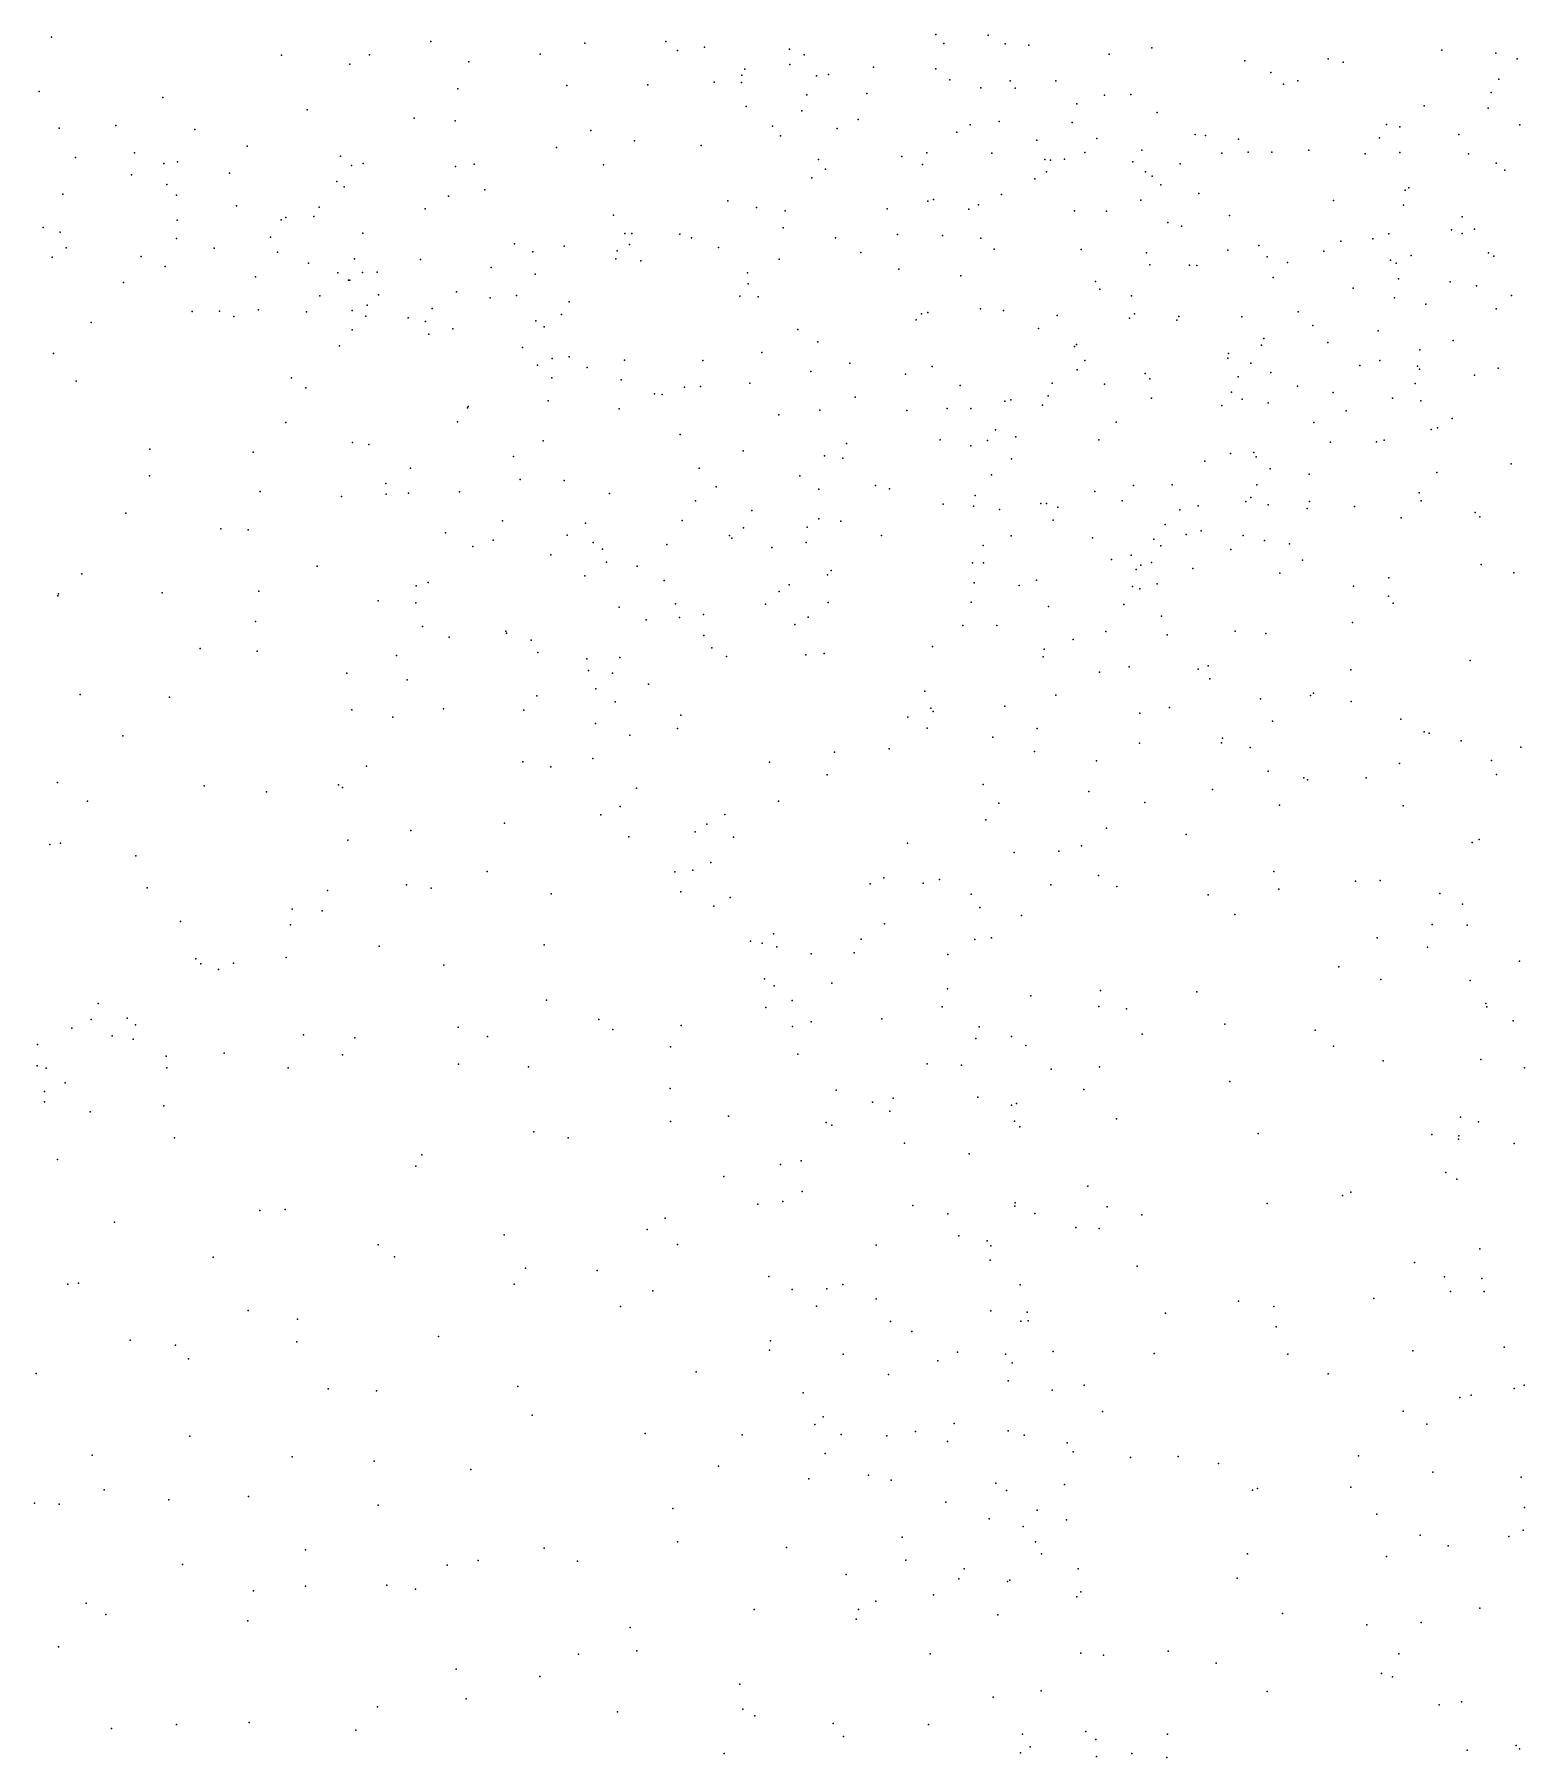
# Model space of a CAD drawing. Header units: metres. Extents: x -25 to 25, y -27.7 to 27.8.
# Drawn here: x -11.267 to -8.986, y -18.521 to -15.882 of the extents above; entities that cross this region are included whole.
import ezdxf

# ---------------------------------------------------------------- set-up
doc = ezdxf.new("R2010")
doc.units = ezdxf.units.M

msp = doc.modelspace()

# ---------------------------------------------------------------- linework, layer by layer
for p in [(-9.8873, -15.8823, 6.4389), (-9.8073, -15.8833, -10.9171), (-11.241, -15.8863, 8.802), (-10.6603, -15.8933, 11.9387), (-10.4247, -15.8958, -1.8807), (-10.3008, -15.8929, -11.627), (-10.2829, -15.907, 12.5833), (-10.2412, -15.9019, 8.7202), (-10.1112, -15.9048, -1.7576), (-9.875, -15.8963, 8.181), (-9.7811, -15.8967, -10.5882), (-9.7448, -15.8987, 8.461), (-9.5562, -15.9028, 14.4059), (-9.1123, -15.9065, -7.8312), (-9.0295, -15.9111, -8.3509), (-10.8889, -15.914, 3.6916), (-10.7844, -15.9279, -3.822), (-10.7545, -15.9134, 11.5078), (-10.6021, -15.9241, -1.9551), (-10.4929, -15.9127, 12.3364), (-10.1797, -15.9354, 12.8991), (-10.1105, -15.9281, 7.9334), (-10.0889, -15.9137, 3.5134), (-9.9827, -15.9326, 6.908), (-9.8871, -15.9349, 6.7307), (-9.6217, -15.9127, -10.1512), (-9.4139, -15.9229, -4.1392), (-9.2866, -15.9196, 14.5053), (-9.2634, -15.9248, -4.3552), (-8.9973, -15.9194, -7.6419), (-10.452, -15.9605, 3.705), (-10.328, -15.9594, -3.7975), (-10.2267, -15.9553, 7.6703), (-10.1849, -15.956, 13.1341), (-10.184, -15.9444, 13.3333), (-10.0697, -15.9455, -11.4403), (-10.0516, -15.9436, -3.7731), (-9.8659, -15.9518, 8.8765), (-9.8185, -15.9638, -3.8455), (-9.7735, -15.9531, -1.5888), (-9.7658, -15.9643, -10.4095), (-9.7035, -15.9534, 6.3277), (-9.3741, -15.9404, 2.8734), (-9.3549, -15.9586, -1.6822), (-9.3331, -15.9532, 6.0512), (-9.0249, -15.9508, 5.7963), (-11.2599, -15.9699, -3.7559), (-11.0708, -15.9787, 11.2812), (-10.6192, -15.9656, 12.1494), (-10.0846, -15.9747, 7.1659), (-9.9927, -15.9728, -1.6423), (-9.6711, -15.9884, 8.6027), (-9.6291, -15.9752, 3.1333), (-9.5886, -15.9742, -4.0097), (-9.1393, -15.9915, -8.1676), (-9.0371, -15.9711, -2.0064), (-10.8498, -15.9977, -4.0015), (-10.6858, -16.0106, 3.6626), (-10.6229, -16.0146, 8.6235), (-10.1776, -15.9928, 13.5042), (-10.0921, -15.9993, 13.9417), (-10.0063, -16.0125, 3.3865), (-9.7903, -16.0155, 6.8731), (-9.6783, -16.0172, 6.5799), (-9.5482, -16.002, 6.3143), (-9.0416, -15.995, 14.6049), (-11.2295, -16.0257, 9.1967), (-11.1426, -16.0215, -4.065), (-11.0216, -16.0277, 8.7427), (-10.4152, -16.0295, -11.7178), (-10.1374, -16.023, 13.7929), (-10.1249, -16.0375, 7.342), (-10.0382, -16.0264, 9.0013), (-9.8551, -16.0317, 8.0488), (-9.8345, -16.0206, 9.0558), (-9.7323, -16.0444, 14.2999), (-9.6405, -16.0416, 8.9126), (-9.4903, -16.0353, 3.1005), (-9.4743, -16.0368, -9.7531), (-9.4237, -16.0427, 14.3856), (-9.2078, -16.0404, -7.8126), (-9.1973, -16.0202, -4.5688), (-9.1766, -16.024, -9.159), (-9.0862, -16.0356, -4.7458), (-8.9931, -16.0208, -8.8257), (-11.2043, -16.0705, 3.3819), (-11.1143, -16.0634, 9.5835), (-10.9416, -16.0536, -4.2199), (-10.7988, -16.0686, 8.6838), (-10.4679, -16.0556, -3.9237), (-10.3484, -16.0451, -1.8198), (-10.2463, -16.0522, -11.6117), (-9.939, -16.0694, 14.1079), (-9.9011, -16.0637, -11.2068), (-9.8012, -16.0639, -10.5346), (-9.6588, -16.063, -10.1578), (-9.5716, -16.0597, -9.9832), (-9.4492, -16.064, -4.2728), (-9.409, -16.0626, 6.2881), (-9.3725, -16.0624, -9.407), (-9.3162, -16.0597, -4.4586), (-9.2298, -16.0652, -1.845), (-9.1765, -16.0632, 2.8048), (-9.0715, -16.0651, -8.9797), (-11.1188, -16.0971, -4.3698), (-11.0691, -16.0797, 10.0061), (-11.0483, -16.0772, 3.4658), (-10.9686, -16.0946, 9.8306), (-10.7818, -16.083, 11.4433), (-10.7642, -16.0799, 11.6383), (-10.6224, -16.0844, -2.014), (-10.5943, -16.0811, -11.7394), (-10.396, -16.0818, 12.5369), (-10.067, -16.0736, -3.8926), (-10.056, -16.0887, 7.75), (-9.9077, -16.0815, 9.3656), (-9.7205, -16.0739, 3.2491), (-9.7179, -16.0925, 9.5082), (-9.7116, -16.075, 8.1847), (-9.6903, -16.0735, 9.2755), (-9.5857, -16.0776, -4.1366), (-9.566, -16.0928, 6.7289), (-9.5132, -16.0804, 6.5596), (-9.029, -16.0794, -8.3843), (-9.016, -16.0902, 2.569), (-11.0648, -16.1119, 11.1721), (-10.8042, -16.1074, 3.5671), (-10.793, -16.1159, -4.2256), (-10.5779, -16.1203, 12.3124), (-10.0769, -16.1019, 7.5806), (-9.7356, -16.1034, -4.0293), (-9.5558, -16.0995, 9.1712), (-9.5425, -16.1127, 8.6656), (-9.1687, -16.1207, 6.0609), (-9.1629, -16.117, -7.5907), (-11.224, -16.1271, 10.2392), (-11.0498, -16.1283, -2.0751), (-10.9581, -16.1447, -4.5333), (-10.8313, -16.1469, -2.0834), (-10.6693, -16.1495, 8.7686), (-10.6334, -16.1302, 3.5779), (-10.2059, -16.1369, 13.0134), (-10.162, -16.1473, 13.4164), (-9.9618, -16.1491, -3.9866), (-9.8993, -16.1378, 9.7754), (-9.8906, -16.1349, 3.3524), (-9.8367, -16.15, -1.5804), (-9.822, -16.143, -10.7805), (-9.7866, -16.1275, -10.367), (-9.5735, -16.1361, 8.4541), (-9.4843, -16.1257, 8.9475), (-9.2785, -16.1368, -7.6908), (-9.1712, -16.1436, 14.3655), (-11.049, -16.1669, -4.8856), (-10.8894, -16.1661, 9.7121), (-10.8825, -16.1628, 11.1922), (-10.8395, -16.161, -4.4291), (-10.3808, -16.1589, 8.89), (-10.1178, -16.1525, 13.6657), (-9.6749, -16.1522, -1.5265), (-9.6259, -16.1528, 14.2744), (-9.5318, -16.1703, 6.9523), (-9.511, -16.176, 3.2289), (-9.4376, -16.1594, 6.806), (-9.0814, -16.1616, -7.0374), (-11.2542, -16.1777, 10.8962), (-11.2279, -16.1853, -4.518), (-11.0499, -16.1947, 9.3286), (-10.9059, -16.1925, -4.7704), (-10.7646, -16.1866, 10.0758), (-10.3634, -16.1873, 3.4687), (-10.3525, -16.187, -1.8842), (-10.2789, -16.1879, 12.7767), (-10.2612, -16.1937, 9.0791), (-10.1208, -16.1787, -3.9987), (-10.041, -16.1937, 13.8322), (-9.946, -16.1887, 7.4666), (-9.877, -16.1902, 7.8452), (-9.8185, -16.1942, 7.2685), (-9.2671, -16.1989, 6.442), (-9.2183, -16.1955, -7.4333), (-9.1936, -16.1874, -4.8517), (-9.0975, -16.1815, -5.0289), (-9.0812, -16.1869, -2.0452), (-9.0624, -16.1804, -5.1836), (-11.2403, -16.2232, -5.5145), (-11.2187, -16.2093, -5.3338), (-11.104, -16.2224, 10.3552), (-10.9924, -16.2095, -5.0648), (-10.8953, -16.2159, -4.9253), (-10.7772, -16.2257, -4.6638), (-10.6763, -16.2271, 9.6796), (-10.5324, -16.2031, 9.9989), (-10.5042, -16.2153, 9.7744), (-10.4565, -16.2065, -11.6941), (-10.3773, -16.2261, 10.1243), (-10.3749, -16.2135, 9.6871), (-10.3564, -16.2039, 9.9441), (-10.3388, -16.229, -4.0742), (-10.2201, -16.2087, 9.4179), (-10.1271, -16.2262, -11.4779), (-10.0019, -16.2162, -11.3227), (-9.7979, -16.211, -4.1445), (-9.6647, -16.2117, 7.1686), (-9.5646, -16.2166, 9.7021), (-9.4403, -16.2127, 9.3285), (-9.3927, -16.2056, -4.6254), (-9.3799, -16.223, -7.5664), (-9.2933, -16.214, -1.766), (-9.1908, -16.2282, -9.0484), (-9.1593, -16.2208, 6.2288), (-9.0408, -16.2166, -8.7475), (-9.0327, -16.2218, -8.5353), (-11.0673, -16.2379, 10.9458), (-10.9288, -16.2535, 9.1532), (-10.8475, -16.2325, 8.9457), (-10.803, -16.2472, 10.3152), (-10.765, -16.2467, -11.7049), (-10.7428, -16.2461, 11.3413), (-10.5678, -16.2391, 10.2546), (-10.5006, -16.2492, 9.5887), (-10.1755, -16.2475, -1.8099), (-9.9438, -16.2416, 10.0654), (-9.8488, -16.252, -10.6303), (-9.5593, -16.2352, -9.8831), (-9.4989, -16.2356, -1.5578), (-9.4873, -16.2361, 8.546), (-9.3705, -16.2547, 14.2686), (-9.3488, -16.2315, 8.8367), (-9.1824, -16.2327, -8.2399), (-11.1311, -16.2623, 10.7681), (-10.7867, -16.2585, 11.7442), (-10.7845, -16.2587, 11.0968), (-10.7405, -16.2813, 12.0773), (-10.6211, -16.2766, 12.2891), (-10.5291, -16.2819, -2.0286), (-10.1743, -16.2643, 3.385), (-9.6425, -16.2605, -10.0618), (-9.636, -16.2722, -7.7149), (-9.2483, -16.2711, 3.1191), (-9.1788, -16.2566, 6.5826), (-9.0997, -16.2611, -6.8168), (-9.0593, -16.2671, -5.5239), (-9.0058, -16.282, -5.681), (-11.0257, -16.3065, 10.5678), (-10.9839, -16.3063, -2.1139), (-10.9245, -16.3039, -5.2609), (-10.8507, -16.3071, 9.3138), (-10.8306, -16.2828, 9.4734), (-10.7808, -16.3053, 11.8929), (-10.7579, -16.2971, 11.5617), (-10.6586, -16.3022, 10.483), (-10.5698, -16.2859, 8.9938), (-10.4484, -16.2918, -4.2351), (-10.1872, -16.283, 13.0786), (-10.1594, -16.284, 13.2622), (-9.8996, -16.3079, 3.3641), (-9.8186, -16.3023, 14.0217), (-9.7836, -16.3049, 7.7852), (-9.5877, -16.2826, -4.5494), (-9.3325, -16.3072, -4.9277), (-9.185, -16.2855, -5.1891), (-9.1368, -16.2954, 6.7333), (-9.0294, -16.3026, 6.1927), (-11.1805, -16.3233, -5.6763), (-10.9622, -16.314, 10.7802), (-10.7599, -16.3135, -2.1037), (-10.6951, -16.3161, 10.9475), (-10.6687, -16.322, 11.1939), (-10.6267, -16.3331, 10.7751), (-10.4996, -16.3208, 9.1468), (-10.4867, -16.3299, 10.5981), (-10.4605, -16.3113, 9.39), (-10.0987, -16.334, 10.3115), (-9.9173, -16.3195, 13.859), (-9.9091, -16.31, -11.0077), (-9.73, -16.3324, -4.4672), (-9.7014, -16.3126, 8.0518), (-9.5909, -16.3166, 10.0046), (-9.5829, -16.3104, 3.3265), (-9.5183, -16.3198, -8.0115), (-9.5153, -16.3143, -9.7299), (-9.4184, -16.315, -7.2829), (-9.3097, -16.3282, 9.2856), (-10.8, -16.3592, -5.1795), (-10.7811, -16.3348, 3.4955), (-10.6634, -16.3413, 9.362), (-10.0679, -16.3531, 13.4813), (-9.6751, -16.3602, -1.6719), (-9.6718, -16.3569, -7.565), (-9.3886, -16.3579, -1.701), (-9.3851, -16.3478, -7.0697), (-9.2871, -16.3541, -6.9029), (-9.2099, -16.3362, 6.9623), (-9.0953, -16.3511, 14.1513), (-11.2381, -16.3709, 3.4005), (-10.5201, -16.3615, 12.4223), (-10.4748, -16.3786, -4.5866), (-10.4488, -16.3762, -11.607), (-10.3639, -16.3809, -4.3841), (-10.2439, -16.3817, 10.6134), (-10.1534, -16.3692, -4.2599), (-10.0188, -16.3857, -1.8671), (-9.6588, -16.3814, -7.3934), (-9.4403, -16.3779, 9.8972), (-9.4393, -16.3708, 7.1655), (-9.405, -16.3857, -9.2114), (-9.2075, -16.3818, -5.471), (-9.1461, -16.3655, -8.7854), (-11.2036, -16.4135, -11.514), (-10.8736, -16.408, -11.5874), (-10.4971, -16.3889, 11.0198), (-10.4751, -16.4084, 3.4496), (-10.421, -16.3921, -2.0148), (-10.3691, -16.4114, 10.879), (-10.0785, -16.3987, 10.516), (-9.9338, -16.4026, -4.4814), (-9.8928, -16.3908, 10.3364), (-9.6707, -16.3958, -4.8221), (-9.5667, -16.4017, -7.1308), (-9.5597, -16.4095, -4.9359), (-9.4245, -16.4067, 3.3011), (-9.3741, -16.4001, 14.1212), (-9.238, -16.3891, -8.9071), (-9.1497, -16.3904, 3.1093), (-9.1468, -16.3947, -8.6295), (-9.0624, -16.4041, 6.9512), (-9.0263, -16.3934, -5.8447), (-10.8517, -16.4237, -5.4307), (-10.3177, -16.4325, 3.4156), (-10.3061, -16.4338, 12.816), (-10.2719, -16.4226, -4.5268), (-10.2475, -16.4214, 12.9626), (-10.1718, -16.4164, 13.1565), (-10.0108, -16.4377, -4.6799), (-9.8497, -16.4199, -4.7152), (-9.7152, -16.4359, 7.9155), (-9.709, -16.4164, 7.56), (-9.6288, -16.4177, 7.4007), (-9.5568, -16.4392, 14.0294), (-9.4343, -16.43, 10.0449), (-9.3335, -16.4211, 9.5353), (-9.2786, -16.4308, 3.2291), (-9.188, -16.4391, -1.9122), (-9.1532, -16.417, -6.667), (-10.6045, -16.4539, 11.2688), (-10.6032, -16.452, 12.2956), (-10.4806, -16.4434, -5.0141), (-10.3722, -16.4559, 12.6502), (-10.1274, -16.4647, -11.2975), (-10.0649, -16.4578, 13.3578), (-9.9317, -16.4582, -4.8715), (-9.8697, -16.4549, 10.5426), (-9.8334, -16.4552, -1.868), (-9.7817, -16.4439, -7.1976), (-9.7724, -16.4419, 13.8659), (-9.7238, -16.4498, 7.7477), (-9.4494, -16.4506, -5.2185), (-9.4179, -16.4406, -8.1926), (-9.3784, -16.4464, 8.5978), (-9.2589, -16.4589, -8.4013), (-9.1444, -16.4436, -5.7147), (-10.8826, -16.4765, -5.6115), (-10.6195, -16.4757, 3.4971), (-9.7958, -16.4878, -10.1833), (-9.6112, -16.4763, 10.4001), (-9.3083, -16.4766, 9.6951), (-9.1285, -16.4873, -6.5292), (-9.119, -16.4849, 8.9625), (-9.0966, -16.4706, 14.0245), (-11.0905, -16.5175, -11.4684), (-10.7802, -16.5072, 3.5149), (-10.7555, -16.5105, 11.9471), (-10.4882, -16.5045, -5.1674), (-10.2788, -16.4951, -5.0137), (-10.0238, -16.5085, -10.9531), (-9.8804, -16.5029, 13.5921), (-9.8336, -16.5121, -7.0102), (-9.8081, -16.5044, -7.5255), (-9.7648, -16.4985, -7.771), (-9.6374, -16.5031, -5.1313), (-9.2829, -16.5069, 9.8596), (-9.2125, -16.5062, 9.4579), (-9.2006, -16.5034, 7.126), (-10.9322, -16.5221, -11.4982), (-10.5338, -16.5285, -2.0891), (-10.182, -16.5199, 10.8878), (-10.0574, -16.5274, -5.0314), (-10.0296, -16.5314, -10.7787), (-9.7713, -16.5323, 3.3891), (-9.4755, -16.5357, -6.6877), (-9.4361, -16.5243, -9.1491), (-9.4001, -16.5225, 13.9745), (-9.3966, -16.5292, -8.3297), (-9.0061, -16.5398, 3.0446), (-11.0913, -16.5584, 3.4828), (-10.7292, -16.57, -11.4735), (-10.6913, -16.5463, -2.1101), (-10.5235, -16.5638, -5.3269), (-10.4563, -16.5654, 11.182), (-10.2495, -16.5467, -2.0418), (-10.0956, -16.5584, 3.3856), (-9.802, -16.5566, -6.7801), (-9.5251, -16.572, -5.3902), (-9.3958, -16.5719, 10.2843), (-9.3752, -16.5477, -5.588), (-9.3154, -16.5559, -8.5663), (-9.1202, -16.5533, -5.9743), (-10.9218, -16.5825, 3.5175), (-10.7973, -16.5899, -5.749), (-10.7288, -16.5862, 11.7001), (-10.6945, -16.5847, 12.0699), (-10.6165, -16.5828, 11.4041), (-10.3866, -16.5852, -11.408), (-10.255, -16.5963, 3.4107), (-10.2235, -16.575, -5.1517), (-10.0663, -16.5785, -10.5407), (-9.9795, -16.5731, -6.8177), (-9.9579, -16.5783, -10.3049), (-9.827, -16.5885, -5.2034), (-9.6437, -16.5825, -6.655), (-9.602, -16.5965, -9.9054), (-9.5844, -16.573, -1.8223), (-9.4125, -16.5978, 8.4932), (-9.4047, -16.5916, -8.8002), (-9.3149, -16.5977, -5.7887), (-9.1469, -16.5843, 3.1853), (-9.1439, -16.5968, -6.2034), (-11.1272, -16.6156, -2.1116), (-10.1689, -16.6112, -6.7407), (-10.0665, -16.6243, -5.2622), (-9.8761, -16.6016, -7.3288), (-9.8293, -16.6048, -6.6027), (-9.7898, -16.61, -7.6407), (-9.7263, -16.6008, -10.0683), (-9.7178, -16.6007, -7.9025), (-9.7005, -16.6063, -1.9269), (-9.5135, -16.6102, -9.6684), (-9.4855, -16.604, -9.4787), (-9.3785, -16.6026, -6.5089), (-9.3186, -16.6084, 7.2499), (-9.2462, -16.605, 10.0901), (-9.1747, -16.6228, 8.785), (-9.0615, -16.6143, 9.5118), (-9.0542, -16.6213, -1.969), (-10.9821, -16.6394, -11.3793), (-10.94, -16.6411, -5.787), (-10.6381, -16.6457, -5.8396), (-10.5506, -16.6271, -5.5739), (-10.4516, -16.649, -6.4504), (-10.4236, -16.631, -5.4371), (-10.2756, -16.6267, -6.5476), (-10.2032, -16.6496, -11.1171), (-10.1819, -16.6379, -6.3844), (-10.0844, -16.6368, 10.9955), (-10.0325, -16.6277, -6.4887), (-9.9706, -16.6497, -7.1839), (-9.7716, -16.6499, 10.8645), (-9.7077, -16.6263, -5.3783), (-9.536, -16.6328, 10.5988), (-9.504, -16.6483, 13.7326), (-9.481, -16.6424, -5.7645), (-9.4167, -16.6494, 10.4335), (-10.5962, -16.6663, -6.0469), (-10.5648, -16.6567, -11.3828), (-10.4118, -16.6604, -2.0919), (-10.3975, -16.6706, 12.5874), (-10.2993, -16.6635, -6.2349), (-10.1997, -16.6535, 13.0896), (-10.1384, -16.6678, -10.7599), (-10.0855, -16.6606, -2.0779), (-9.8148, -16.665, -6.3261), (-9.6475, -16.653, 7.8102), (-9.5533, -16.6555, -6.4025), (-9.5426, -16.6656, -9.0036), (-9.4356, -16.6711, 7.4073), (-9.384, -16.6575, -5.946), (-9.3459, -16.6626, -6.2076), (-10.8343, -16.6965, -11.3419), (-10.4766, -16.6795, 12.4042), (-10.3915, -16.6907, -5.962), (-10.3443, -16.6964, -5.7594), (-10.0476, -16.7032, -5.5532), (-9.8309, -16.6915, -5.5791), (-9.8143, -16.6917, 13.4842), (-9.6181, -16.6864, 13.6145), (-9.5881, -16.6796, -8.3678), (-9.5802, -16.7016, -5.9443), (-9.5733, -16.6949, -6.1473), (-9.557, -16.6911, 10.754), (-9.4935, -16.7003, 8.3264), (-9.3257, -16.6876, 3.3078), (-9.0524, -16.6939, 8.9203), (-11.195, -16.7082, -11.269), (-10.6829, -16.7269, 11.7949), (-10.6644, -16.7216, 11.9597), (-10.4244, -16.7112, -6.7445), (-10.303, -16.7185, -6.8757), (-10.1115, -16.725, -5.9893), (-10.0531, -16.7101, 3.3914), (-9.8286, -16.7219, -6.0622), (-9.7597, -16.7263, -5.8192), (-9.7331, -16.7179, 3.3842), (-9.586, -16.728, -1.9454), (-9.5485, -16.7236, 3.3707), (-9.3603, -16.7073, 13.6922), (-9.2478, -16.7272, -1.8348), (-9.1936, -16.7143, 13.6864), (-9.0024, -16.707, 9.8819), (-11.2315, -16.7418, 3.4888), (-11.2307, -16.7392, -2.0827), (-11.0719, -16.7376, -5.7498), (-10.9237, -16.7348, -2.1138), (-10.7411, -16.7497, -6.1017), (-10.6832, -16.7528, -11.2681), (-10.2856, -16.7543, -10.9572), (-10.1478, -16.7548, -10.3946), (-10.127, -16.7355, -5.7805), (-10.0519, -16.7525, 11.1099), (-9.833, -16.7519, -10.1183), (-9.5995, -16.7555, 7.9525), (-9.5746, -16.7314, -9.8025), (-9.1942, -16.7423, 10.1794), (-9.1869, -16.7535, 3.2204), (-10.9289, -16.7815, 3.559), (-10.372, -16.7593, -11.1189), (-10.3309, -16.7787, 12.8893), (-10.2799, -16.7754, -10.7802), (-10.2427, -16.7704, 3.422), (-10.0826, -16.7747, 13.2199), (-9.7146, -16.7583, -8.0841), (-9.5418, -16.7734, -9.1907), (-9.249, -16.783, 10.318), (-10.6734, -16.7892, 3.5472), (-10.6322, -16.8052, -6.4617), (-10.5458, -16.7963, 12.1124), (-10.5448, -16.799, -6.6675), (-10.2426, -16.8029, 13.0362), (-10.1033, -16.7861, -7.0908), (-9.8459, -16.7874, -7.4555), (-9.7937, -16.7875, -2.0713), (-9.677, -16.809, -8.6451), (-9.6267, -16.7965, -8.8271), (-9.533, -16.8018, 8.1098), (-9.4287, -16.796, 10.7305), (-9.3817, -16.7998, -1.8896), (-11.0136, -16.8226, -11.1563), (-10.9261, -16.8268, -5.9077), (-10.713, -16.8334, -2.1077), (-10.5066, -16.8099, -2.1149), (-10.4966, -16.8286, 3.5057), (-10.2302, -16.8218, -2.1216), (-10.2077, -16.8348, 11.2746), (-10.086, -16.8325, -10.2562), (-10.0583, -16.8304, -2.121), (-9.8921, -16.8195, 11.1311), (-9.723, -16.8355, -8.3269), (-9.7212, -16.8235, 11.0709), (-10.7889, -16.8604, -11.0729), (-10.4217, -16.8383, -10.9541), (-10.4189, -16.8565, 12.3018), (-10.3824, -16.8603, -6.8966), (-10.371, -16.8363, 12.7015), (-9.6367, -16.8588, -2.0525), (-9.5912, -16.8507, -9.0454), (-9.4854, -16.8541, 10.911), (-9.4703, -16.8492, 13.5484), (-9.2516, -16.8556, 13.5566), (-9.0691, -16.8411, 7.2778), (-10.6965, -16.8705, -6.3203), (-10.4076, -16.8845, -10.6055), (-10.3271, -16.8773, -10.4533), (-9.9041, -16.888, 3.3864), (-9.4674, -16.8692, 8.2358), (-11.1973, -16.8931, 3.5639), (-11.0603, -16.8974, -2.0765), (-10.6411, -16.915, -6.6338), (-10.4983, -16.8951, 11.6386), (-10.3783, -16.9042, 12.558), (-9.8949, -16.9143, 13.3719), (-9.7814, -16.9111, -8.4672), (-9.7034, -16.8944, 13.4821), (-9.5296, -16.9129, -9.3863), (-9.3899, -16.8998, 7.5374), (-9.3136, -16.8945, 8.4809), (-9.3089, -16.891, 10.6598), (-9.2511, -16.904, 10.5044), (-10.7815, -16.9165, -6.1641), (-10.7188, -16.9281, -10.8941), (-10.5182, -16.9171, 11.8282), (-10.4084, -16.9378, 12.1637), (-10.2776, -16.9249, 11.437), (-9.93, -16.9278, -7.3288), (-9.8913, -16.9193, -2.1297), (-9.5748, -16.9215, -9.6952), (-9.3715, -16.9342, 3.297), (-9.1752, -16.9308, -1.9403), (-11.1319, -16.9564, -10.9456), (-10.3558, -16.9555, 12.4109), (-10.2826, -16.9451, -7.0166), (-9.9005, -16.9448, 11.2424), (-9.7998, -16.9586, -7.5477), (-9.7322, -16.945, -7.8796), (-9.5753, -16.9679, 3.3521), (-9.4499, -16.9674, 8.0467), (-9.4481, -16.9602, 7.7703), (-9.1394, -16.9503, 8.7077), (-9.1316, -16.9524, 3.1722), (-9.083, -16.964, 10.2897), (-10.4122, -16.9911, 11.9471), (-10.0424, -16.9814, -7.2257), (-9.9585, -16.9765, -10.1303), (-9.7362, -16.9805, -8.8205), (-9.6414, -16.9945, -2.1297), (-9.4059, -16.9743, -2.0417), (-9.0366, -16.994, 7.3988), (-8.9914, -16.9739, 13.4535), (-10.7587, -17.0031, -2.0789), (-10.5195, -16.9962, -2.1121), (-10.4766, -17.0037, -6.9242), (-10.142, -16.997, 13.1431), (-10.0538, -17.016, 11.392), (-9.3781, -17.0108, 13.498), (-9.1772, -16.9988, 7.4707), (-9.0286, -17.0159, 3.0695), (-11.2319, -17.028, -2.0046), (-11.0075, -17.0332, -10.8527), (-10.9121, -17.0421, -5.9887), (-10.802, -17.0313, 3.5977), (-10.7958, -17.0355, -6.2898), (-10.3457, -17.0365, 11.8145), (-9.8148, -17.0311, -10.0016), (-9.653, -17.0419, -8.9934), (-9.4637, -17.0389, 11.0369), (-9.3237, -17.021, 7.6316), (-9.3182, -17.0238, 8.3264), (-9.2285, -17.021, 8.523), (-11.186, -17.0565, 3.6043), (-10.3704, -17.0648, -2.1232), (-10.1279, -17.0566, 11.5292), (-9.7905, -17.0598, 13.3983), (-9.5672, -17.0583, -9.2765), (-9.3611, -17.0626, 8.1378), (-9.1716, -17.0637, 10.794), (-10.5477, -17.0903, -10.5107), (-10.4, -17.0772, -10.3735), (-10.2376, -17.0918, 12.9761), (-10.2103, -17.0767, 11.6953), (-9.8107, -17.0853, -8.3492), (-9.626, -17.0979, 13.4449), (-11.2439, -17.1231, -10.873), (-11.2272, -17.1207, -5.6861), (-10.7874, -17.1164, -6.5128), (-10.6911, -17.1016, -6.8139), (-10.3574, -17.1113, 3.5194), (-10.2555, -17.1033, 12.1342), (-10.197, -17.1116, -10.2184), (-9.9304, -17.121, -7.3287), (-9.6643, -17.1251, -9.7889), (-9.504, -17.1075, -2.1757), (-9.0658, -17.1197, -2.0783), (-9.0554, -17.1153, 10.6848), (-11.1123, -17.1402, -1.9808), (-10.2319, -17.1504, -2.1341), (-9.7671, -17.1352, -7.5639), (-9.699, -17.1331, 11.2035), (-10.5744, -17.1642, -6.9827), (-10.2869, -17.1647, 12.5527), (-10.2592, -17.1622, 12.3512), (-9.967, -17.1738, -10.0713), (-9.8818, -17.1766, -2.2141), (-9.638, -17.1706, -9.1099), (-9.3694, -17.1643, 11.0117), (-9.2445, -17.1791, 8.2033), (-9.2068, -17.1782, 8.3654), (-11.0946, -17.1893, -10.8023), (-10.8188, -17.1935, -6.7642), (-10.6978, -17.1847, 3.6063), (-10.6601, -17.1898, -2.0434), (-10.4763, -17.1984, 3.5731), (-10.2776, -17.1955, -7.1222), (-10.202, -17.204, 3.5277), (-9.9875, -17.1832, 13.2086), (-9.9068, -17.1822, 11.362), (-9.833, -17.1988, -8.7599), (-9.7111, -17.1845, -8.035), (-9.61, -17.1872, -9.6501), (-9.47, -17.2, 3.316), (-9.3619, -17.1914, -2.2032), (-9.1157, -17.1978, 3.0684), (-10.8729, -17.2217, -6.6107), (-10.8266, -17.2244, -10.6699), (-10.2269, -17.2172, 12.8323), (-9.8197, -17.2192, 13.2961), (-9.756, -17.2318, -9.8699), (-9.4293, -17.2303, 13.3847), (-9.0806, -17.2143, 10.8571), (-11.0437, -17.2409, 3.6419), (-10.8752, -17.246, -1.9484), (-9.9658, -17.2442, 3.5141), (-9.1273, -17.2455, 13.3383), (-9.0734, -17.2465, 8.6255), (-10.7393, -17.2788, -7.0436), (-10.4868, -17.2765, -7.1046), (-10.1709, -17.2709, -10.2061), (-10.1533, -17.274, 12.171), (-10.1357, -17.2597, 12.9727), (-10.1308, -17.2794, 12.0081), (-10.0014, -17.2679, -7.2338), (-9.8274, -17.2682, -7.4076), (-9.8021, -17.2658, 11.2471), (-9.2112, -17.266, -2.2187), (-9.1345, -17.2803, 7.9443), (-11.02, -17.2979, -6.1298), (-11.0124, -17.3055, -10.7269), (-10.9627, -17.3046, -6.4506), (-10.8819, -17.296, 3.6417), (-10.6407, -17.3079, -10.504), (-10.0781, -17.2903, 11.6473), (-10.0123, -17.2889, 11.5001), (-9.8687, -17.2911, -9.9621), (-9.2701, -17.3103, 13.3211), (-8.9935, -17.3015, 15.6743), (-10.9854, -17.3144, -6.9072), (-10.1495, -17.3286, 12.3276), (-10.0463, -17.3355, -2.1817), (-9.2056, -17.3298, 10.9748), (-9.0688, -17.3313, 2.9362), (-10.4835, -17.3612, -2.0268), (-10.1348, -17.3395, -7.1734), (-10.1071, -17.3616, 11.8676), (-9.8695, -17.3441, -8.6806), (-9.7415, -17.3545, -9.0285), (-9.635, -17.3463, -9.5128), (-9.4876, -17.3485, 13.295), (-11.1696, -17.3663, -10.8809), (-11.1256, -17.3887, -6.673), (-10.1476, -17.3724, 12.5571), (-9.9699, -17.3899, 13.0297), (-9.8776, -17.3716, 3.5398), (-9.6378, -17.371, 11.1001), (-9.5953, -17.3746, -2.3194), (-9.0452, -17.3663, 8.1579), (-9.0435, -17.3717, 8.3252), (-11.2099, -17.4041, -5.9767), (-11.1804, -17.3909, -6.8219), (-11.1482, -17.4159, -6.1253), (-11.1128, -17.3993, -7.0914), (-10.8556, -17.4144, -7.1934), (-10.6187, -17.4028, 3.6495), (-10.4031, -17.3911, -10.3644), (-10.3818, -17.4064, -7.142), (-10.2771, -17.4002, 3.6075), (-10.1067, -17.4018, 12.709), (-10.0782, -17.3946, 3.5843), (-9.8206, -17.402, -8.4462), (-9.7711, -17.4167, 13.1627), (-9.5715, -17.4134, 3.4), (-9.4448, -17.398, 11.0261), (-9.3062, -17.4074, 3.1671), (-9.0031, -17.3927, 8.5344), (-11.2627, -17.429, -7.0143), (-11.1162, -17.4212, -6.427), (-10.9767, -17.4426, -1.871), (-10.7767, -17.4188, 3.6681), (-10.5738, -17.417, -7.1598), (-10.2935, -17.4328, -2.0767), (-9.8259, -17.4198, -2.2852), (-9.7496, -17.4309, -8.2522), (-9.2785, -17.4317, -2.319), (-11.2631, -17.462, -6.6731), (-11.2496, -17.4655, -7.1661), (-11.0658, -17.4471, 3.6704), (-11.0645, -17.4651, -7.2386), (-10.8789, -17.4647, -10.6402), (-10.7955, -17.4452, -1.8664), (-10.6179, -17.4592, -1.9119), (-10.5108, -17.4632, -10.448), (-10.0983, -17.4442, 11.6443), (-9.9005, -17.4589, 11.274), (-9.8481, -17.4608, -9.9428), (-9.7105, -17.467, -9.1951), (-9.6365, -17.4632, -7.7283), (-9.2025, -17.4544, 13.1772), (-9.0526, -17.4519, 15.6899), (-8.9859, -17.465, 15.866), (-11.2204, -17.4881, -1.975), (-9.437, -17.4859, 3.2945), (-11.2521, -17.501, -6.3483), (-11.2518, -17.5169, 3.6502), (-10.2938, -17.4966, -10.3358), (-10.04, -17.4992, 12.5847), (-9.9844, -17.5173, -2.2295), (-9.9525, -17.5116, 12.8335), (-9.8229, -17.5097, -8.9146), (-9.7712, -17.5221, -9.7541), (-9.7635, -17.5197, 11.1131), (-9.6608, -17.4979, -8.0358), (-11.182, -17.5325, -11.15), (-11.0693, -17.5232, -10.781), (-10.2933, -17.547, 3.6576), (-10.2044, -17.5389, -7.1648), (-10.055, -17.5486, 3.6194), (-9.9576, -17.5315, -7.2441), (-9.7669, -17.5465, 3.5418), (-9.6103, -17.5428, -2.3619), (-9.0838, -17.5403, -2.314), (-9.0562, -17.5475, 10.9332), (-11.053, -17.5723, -1.9042), (-10.5025, -17.563, 3.718), (-10.4502, -17.5721, -7.1986), (-10.0462, -17.5528, 12.3184), (-9.7584, -17.5555, 12.9777), (-9.3935, -17.5655, 13.07), (-9.1276, -17.567, 2.9097), (-9.0869, -17.5744, 15.2449), (-9.0865, -17.5692, 13.0882), (-10.6742, -17.598, -7.2921), (-9.935, -17.5805, -10.0887), (-9.8362, -17.5966, -8.6463), (-9.0016, -17.5808, 2.7766), (-11.2322, -17.6051, -11.3908), (-10.6834, -17.6155, -10.5143), (-10.1249, -17.613, 11.713), (-10.0933, -17.6074, -2.1382), (-9.1062, -17.6251, 15.5199), (-10.2118, -17.6311, -2.0223), (-9.6545, -17.6463, -7.7137), (-9.0893, -17.6354, 15.6954), (-10.1597, -17.6738, -10.3418), (-10.1215, -17.6697, 11.8857), (-10.0918, -17.6543, 12.0531), (-9.9222, -17.6759, 12.5777), (-9.7661, -17.6768, -9.7428), (-9.7655, -17.6717, -9.1131), (-9.6247, -17.6779, 3.4294), (-9.3798, -17.6726, 3.2118), (-9.2643, -17.6602, 10.9623), (-9.2516, -17.6552, -2.3695), (-11.1447, -17.7012, -11.1599), (-10.9224, -17.6832, 3.7977), (-10.8835, -17.6818, -7.3649), (-10.3017, -17.6953, 3.7333), (-9.8687, -17.6887, 3.561), (-9.7354, -17.6878, -8.2065), (-9.5719, -17.69, -2.3884), (-10.5483, -17.7209, -1.7154), (-10.3292, -17.7126, -10.4411), (-9.8522, -17.7223, 11.1437), (-9.8085, -17.7299, -9.9364), (-9.6728, -17.7094, -7.9792), (-9.6372, -17.7109, 11.0307), (-10.9938, -17.7549, -10.7429), (-10.7412, -17.736, 3.8453), (-10.7159, -17.7544, -7.343), (-10.2826, -17.7353, -1.9004), (-9.9783, -17.7366, -7.2923), (-9.8038, -17.7596, -2.3121), (-9.8032, -17.7374, -8.7266), (-9.0541, -17.742, 15.8327), (-10.5153, -17.7715, -7.2952), (-10.4056, -17.7753, 3.8302), (-10.1429, -17.7847, -2.0248), (-9.5791, -17.7689, 12.8186), (-9.1545, -17.7633, 10.9202), (-9.1081, -17.7852, 15.5575), (-11.216, -17.7963, 3.7346), (-11.1997, -17.7949, -11.3998), (-10.5329, -17.796, -10.5054), (-10.3205, -17.8064, -7.2672), (-10.1073, -17.8042, 11.5509), (-10.0541, -17.8032, -10.3191), (-10.0296, -17.7969, 11.3454), (-9.7579, -17.7974, -9.0109), (-9.0993, -17.8077, 15.2782), (-9.051, -17.7873, 15.0731), (-9.0476, -17.8074, 2.8005), (-10.9403, -17.8367, 3.8586), (-10.3698, -17.8303, -1.7259), (-10.0697, -17.8301, 12.0567), (-9.9786, -17.8188, 3.6052), (-9.8032, -17.8369, 12.5976), (-9.424, -17.8224, 10.9776), (-9.3696, -17.8305, -2.4008), (-9.2166, -17.8184, 2.9542), (-10.8644, -17.8496, -1.8309), (-9.9565, -17.8534, -7.3928), (-9.757, -17.8531, -9.7815), (-9.7471, -17.8393, 3.4584), (-9.7458, -17.8525, -7.7007), (-9.5353, -17.8405, 3.3011), (-9.3659, -17.8614, 12.8487), (-11.1208, -17.882, -11.1057), (-11.0515, -17.8894, -7.415), (-10.8654, -17.8848, -10.67), (-10.6485, -17.8763, 3.9321), (-10.1402, -17.8832, -7.3211), (-9.924, -17.8688, 12.3863), (-11.0317, -17.9106, -10.8533), (-10.1418, -17.8975, -10.4145), (-10.0293, -17.9034, -2.0997), (-9.8843, -17.9137, 11.2053), (-9.854, -17.9006, -10.1268), (-9.7807, -17.9032, -8.2776), (-9.7701, -17.9165, -8.6555), (-9.7075, -17.8991, -9.3076), (-9.5528, -17.9023, -2.3654), (-9.3484, -17.9035, 3.0669), (-9.1569, -17.8981, -2.3813), (-9.017, -17.8928, 10.8816), (-11.2649, -17.9331, -2.224), (-10.2543, -17.9304, 3.8122), (-9.9599, -17.9347, -10.2812), (-9.7765, -17.9442, -8.1019), (-9.2866, -17.9336, 10.9597), (-10.8175, -17.9565, 3.972), (-10.7434, -17.9594, -1.7178), (-10.5271, -17.953, -1.6212), (-10.0903, -17.9627, 11.8624), (-9.7089, -17.9588, -9.5999), (-9.6602, -17.9509, 3.3358), (-9.0851, -17.9698, 15.3812), (-9.0676, -17.9664, 15.2174), (-9.0015, -17.9561, 15.8634), (-8.9863, -17.9508, 13.147), (-10.5054, -17.9971, -7.3705), (-9.632, -17.991, 11.062), (-9.1717, -17.9905, 2.8604), (-10.0722, -18.0112, 11.7124), (-10.0597, -17.9994, -7.452), (-9.9181, -18.0219, 12.2666), (-9.8593, -18.0097, 3.4744), (-9.7764, -18.0211, 11.156), (-9.1356, -18.0106, 10.9174), (-11.0296, -18.029, -2.0618), (-10.332, -18.0248, -1.6853), (-10.1836, -18.0269, -1.8199), (-10.0323, -18.0267, 11.5209), (-9.9621, -18.0284, 11.3583), (-9.8693, -18.0371, -7.7176), (-9.752, -18.0274, -2.2708), (-9.6862, -18.0393, -8.9188), (-11.1789, -18.0579, -2.1883), (-10.8728, -18.0608, -1.8937), (-10.747, -18.0674, -10.6845), (-10.2201, -18.0751, -7.4362), (-10.0567, -18.0554, 3.6704), (-9.6771, -18.053, -9.2729), (-9.5889, -18.0619, 3.1717), (-9.5161, -18.0604, -2.3379), (-9.4545, -18.071, 12.7002), (-9.2401, -18.0589, -2.4137), (-10.5991, -18.0801, -10.6406), (-10.0818, -18.0944, -1.9271), (-9.9905, -18.0887, -7.6036), (-9.9557, -18.0964, -2.0679), (-9.7951, -18.1008, -10.0761), (-9.6902, -18.1028, -9.5273), (-9.126, -18.0841, 12.9224), (-8.9909, -18.092, 15.077), (-11.1605, -18.1114, -11.1962), (-11.0617, -18.1263, -7.4093), (-10.9396, -18.1212, -10.8419), (-9.7789, -18.1123, -8.2644), (-9.4025, -18.1115, 11.0119), (-9.3948, -18.109, 2.9493), (-9.2519, -18.107, 12.7751), (-11.2673, -18.1315, -11.4074), (-11.2294, -18.1334, 3.8486), (-10.741, -18.1348, -1.7783), (-10.29, -18.1398, -10.5427), (-9.8721, -18.1302, -7.8551), (-9.8053, -18.1554, -2.1669), (-9.732, -18.1423, 12.4406), (-9.2117, -18.1484, 10.9693), (-8.9858, -18.1384, 15.6206), (-9.7537, -18.1673, 11.2342), (-9.6872, -18.1569, -8.6867), (-9.1457, -18.1804, 2.7826), (-8.988, -18.1731, 15.2202), (-10.8525, -18.2031, 4.0249), (-10.487, -18.2007, -7.449), (-10.2827, -18.1911, 3.8918), (-10.1158, -18.1994, 3.7361), (-9.9388, -18.1835, 11.977), (-9.7345, -18.1909, 3.1632), (-9.1026, -18.1969, 13.037), (-9.0096, -18.1826, 13.3586), (-11.0407, -18.2258, 3.9738), (-10.6356, -18.2264, 4.0323), (-10.588, -18.2194, -1.7002), (-10.4356, -18.2207, 3.9832), (-9.9329, -18.2189, 11.7166), (-9.8439, -18.232, -10.1633), (-9.7256, -18.2094, -8.4925), (-9.6694, -18.2321, -9.3253), (-9.4098, -18.2094, 12.6196), (-9.1969, -18.2133, -2.424), (-10.8521, -18.2587, -7.4263), (-10.7279, -18.257, -10.7652), (-10.0247, -18.241, -10.3833), (-9.8519, -18.2477, 11.4628), (-9.7775, -18.2516, 12.2455), (-9.7738, -18.2495, -9.9896), (-9.4256, -18.2466, -2.3192), (-11.1882, -18.2846, -11.1344), (-10.9317, -18.2659, -2.0122), (-10.684, -18.2634, -7.442), (-9.9792, -18.2819, -7.8004), (-9.8909, -18.2718, -7.9414), (-9.6714, -18.275, -2.2157), (-9.6652, -18.2676, 2.9929), (-11.1578, -18.3023, -2.1697), (-10.9406, -18.3117, -10.8972), (-10.1653, -18.2945, -1.7614), (-10.0092, -18.3094, 3.5205), (-10.0054, -18.2944, -1.9166), (-9.792, -18.3028, 12.0981), (-9.3564, -18.3005, 11.0627), (-9.0542, -18.2926, 10.9193), (-10.3552, -18.3221, -7.5255), (-9.2271, -18.3181, 12.712), (-9.1439, -18.3145, 12.946), (-11.2304, -18.3517, -7.4141), (-10.4344, -18.363, -10.681), (-10.345, -18.3578, 3.9147), (-9.8959, -18.3622, 3.2047), (-9.6652, -18.3615, -9.183), (-9.6305, -18.3645, 11.3268), (-9.5315, -18.3584, 12.382), (-9.1785, -18.3622, 10.9887), (-10.6216, -18.3857, -10.7809), (-9.4579, -18.3766, 11.1711), (-9.2049, -18.3926, -2.547), (-10.4933, -18.3973, 3.981), (-10.1875, -18.409, -10.5241), (-9.7258, -18.419, 2.7674), (-9.1879, -18.3977, 2.6998), (-10.742, -18.4436, 4.0035), (-10.6064, -18.4315, -7.499), (-9.7994, -18.4288, -10.0363), (-9.3797, -18.4203, 2.6883), (-9.1164, -18.4405, 13.1643), (-9.0825, -18.4359, 13.4128), (-11.0496, -18.4704, -7.4622), (-10.9388, -18.4676, -2.0572), (-10.3744, -18.4513, -1.8008), (-10.1825, -18.4473, -7.6688), (-10.1643, -18.4573, -1.8208), (-10.0444, -18.4691, -7.8268), (-9.8985, -18.4704, -7.9869), (-11.1494, -18.4767, -2.1122), (-10.7753, -18.4791, -10.8535), (-10.0286, -18.4888, -1.921), (-9.7546, -18.4856, -9.6673), (-9.6574, -18.4814, -9.0077), (-9.6422, -18.4934, 12.0163), (-9.5326, -18.4852, 12.2261), (-10.2115, -18.5151, 3.723), (-9.7577, -18.5139, -2.1214), (-9.7426, -18.5049, -9.4659), (-9.6411, -18.5195, -8.8243), (-9.5871, -18.5149, 11.4336), (-9.5334, -18.5212, -2.3053), (-9.0735, -18.5097, 2.6289), (-8.9987, -18.5027, 14.8943), (-8.9937, -18.5079, 13.9296)]:
    msp.add_point(p)

doc.saveas('drawing.dxf')
